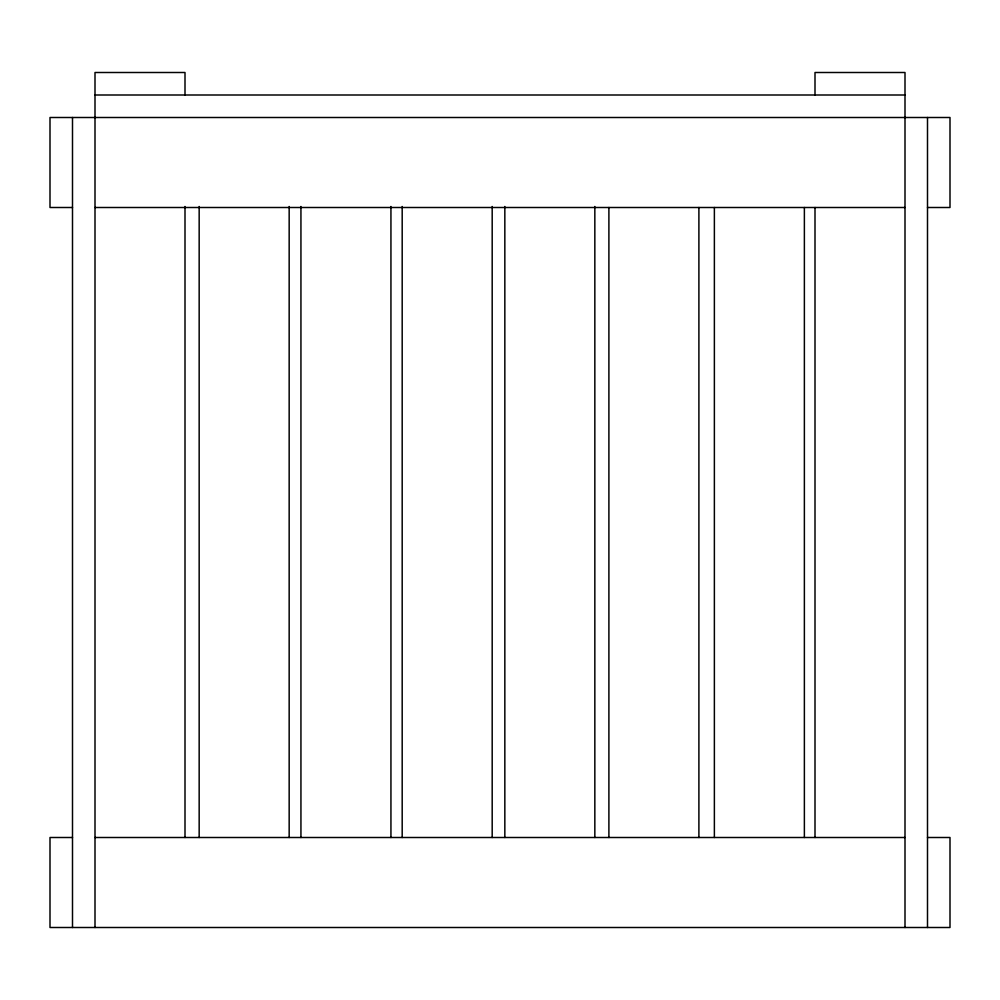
<?xml version="1.0" encoding="UTF-8"?>
<svg xmlns="http://www.w3.org/2000/svg" width="1000" height="1000" viewBox="0 0 1000 1000"><rect width="100%" height="100%" fill="white"/><g stroke="black" fill="none" stroke-linecap="round" stroke-linejoin="round"><path stroke-width="1.5" d="M95 95L905 95M72.5 207.5L50 207.5L50 117.5L950 117.5L950 207.5L927.5 207.5M95 207.5L905 207.5M72.5 837.5L50 837.5L50 927.5L950 927.5L950 837.5L927.5 837.5M95 837.5L905 837.5M927.5 117.5L927.5 927.5M905 927.5L905 72.5L815 72.5L815 95M815 207.5L815 837.5M804.375 207.5L804.375 837.5M714.375 207.5L714.375 837.5M698.9 207.5L698.9 837.5M608.9 207.5L608.9 837.5M594.837 206.488L594.837 837.5M504.837 206.488L504.837 837.5M492.188 206.488L492.188 837.5M402.188 206.488L402.188 837.5M390.938 206.488L390.938 837.5M300.938 206.488L300.938 837.5M289.163 206.488L289.163 837.5M199.163 206.488L199.163 837.5M185 95L185 72.5L95 72.5L95 927.5M185 206.488L185 837.5M72.5 117.5L72.5 927.5"/></g></svg>
